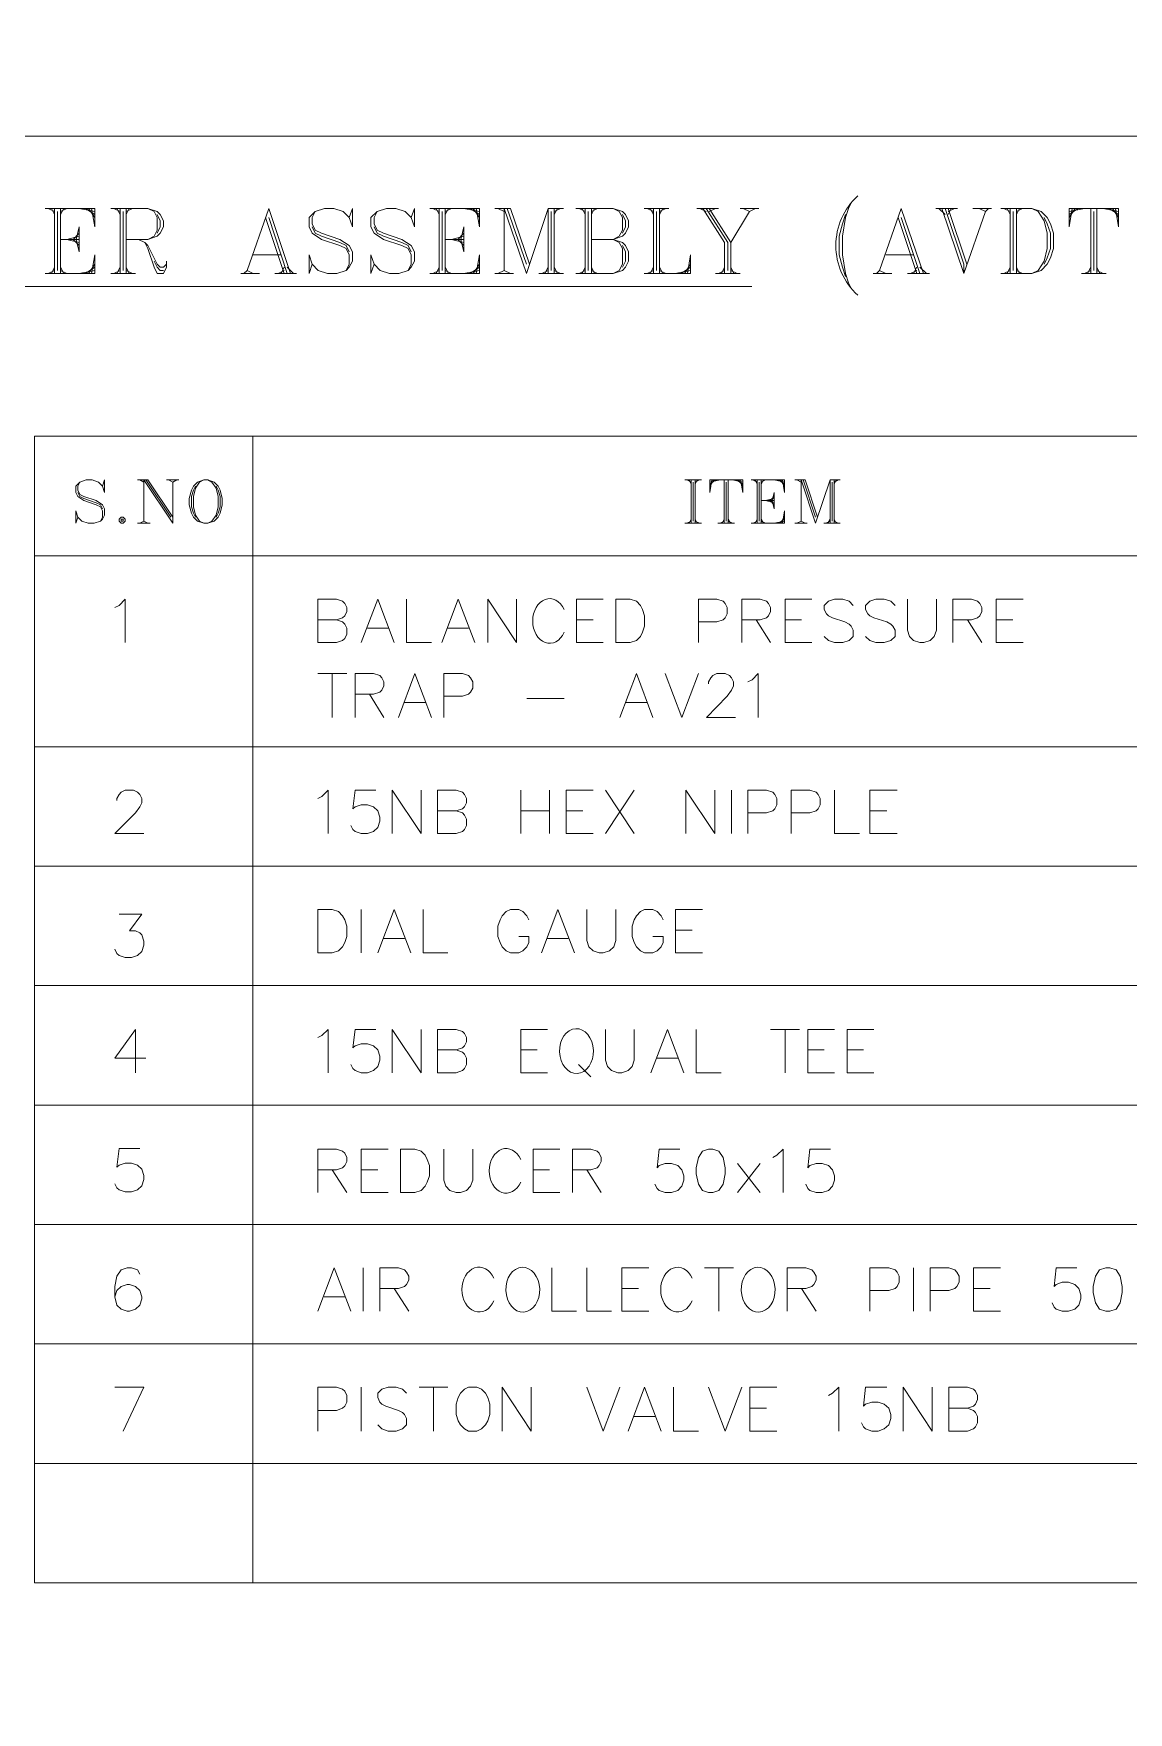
# Model space of a CAD drawing. Header units: inches. Extents: x -25.8 to 20.6, y -10.8 to 19.8.
# Drawn here: x -20.687 to -18.097, y 2.621 to 6.593 of the extents above; entities that cross this region are included whole.
import ezdxf

# ---------------------------------------------------------------- set-up
doc = ezdxf.new("R2010")
doc.units = ezdxf.units.IN
doc.header["$MEASUREMENT"] = 0
doc.layers.add('PDF_0', color=7, linetype='Continuous')

msp = doc.modelspace()

# ---------------------------------------------------------------- linework, layer by layer
at = {"layer": 'PDF_0', "lineweight": 0}
for points in [[(-25.77, 10.1323), (-15.7099, 10.1323), (-15.7099, 6.3506), (-25.77, 6.3506)], [(-25.77, 6.3506), (-15.7144, 6.3506), (-15.7144, 2.5677), (-25.77, 2.5677)], [(-20.5787, 6.077), (-20.586, 6.1063), (-20.5787, 6.1356)], [(-19.6687, 6.077), (-19.676, 6.1063), (-19.6687, 6.1356)], [(-20.6848, 5.6409), (-20.6848, 2.928), (-16.3828, 2.928), (-16.3828, 5.6409)], [(-20.2842, 5.5371), (-20.2989, 5.5322), (-20.3086, 5.5224), (-20.3135, 5.5126), (-20.3184, 5.4931), (-20.3184, 5.4784), (-20.3135, 5.4589), (-20.3086, 5.4491), (-20.2989, 5.4394), (-20.2842, 5.4345), (-20.2744, 5.4345), (-20.2598, 5.4394), (-20.25, 5.4491), (-20.2451, 5.4589), (-20.2402, 5.4784), (-20.2402, 5.4931), (-20.2451, 5.5126), (-20.25, 5.5224), (-20.2598, 5.5322), (-20.2744, 5.5371)], [(-18.9345, 5.4687), (-18.9394, 5.4882), (-18.9345, 5.5078)], [(-20.4796, 5.4491), (-20.4845, 5.4442), (-20.4845, 5.4394), (-20.4796, 5.4345), (-20.4748, 5.4345), (-20.4699, 5.4394), (-20.4699, 5.4442), (-20.4748, 5.4491)], [(-20.4796, 5.4442), (-20.4796, 5.4394), (-20.4748, 5.4394), (-20.4748, 5.4442)], [(-19.3095, 5.1523), (-19.3095, 5.2549), (-19.2753, 5.2549), (-19.2606, 5.25), (-19.2508, 5.2403), (-19.2459, 5.2305), (-19.2411, 5.2158), (-19.2411, 5.1914), (-19.2459, 5.1767), (-19.2508, 5.167), (-19.2606, 5.1572), (-19.2753, 5.1523)], [(-20.0143, 4.4182), (-20.0143, 4.5208), (-19.9801, 4.5208), (-19.9654, 4.5159), (-19.9556, 4.5061), (-19.9507, 4.4964), (-19.9459, 4.4817), (-19.9459, 4.4573), (-19.9507, 4.4426), (-19.9556, 4.4329), (-19.9654, 4.4231), (-19.9801, 4.4182)], [(-19.8188, 3.8514), (-19.8188, 3.954), (-19.7846, 3.954), (-19.77, 3.9492), (-19.7602, 3.9394), (-19.7553, 3.9296), (-19.7504, 3.9149), (-19.7504, 3.8905), (-19.7553, 3.8759), (-19.7602, 3.8661), (-19.77, 3.8563), (-19.7846, 3.8514)], [(-19.0896, 3.954), (-19.1043, 3.9492), (-19.114, 3.9345), (-19.1189, 3.9101), (-19.1189, 3.8954), (-19.114, 3.871), (-19.1043, 3.8563), (-19.0896, 3.8514), (-19.0798, 3.8514), (-19.0652, 3.8563), (-19.0554, 3.871), (-19.0505, 3.8954), (-19.0505, 3.9101), (-19.0554, 3.9345), (-19.0652, 3.9492), (-19.0798, 3.954)], [(-18.1503, 3.6731), (-18.1649, 3.6682), (-18.1747, 3.6536), (-18.1796, 3.6291), (-18.1796, 3.6145), (-18.1747, 3.59), (-18.1649, 3.5754), (-18.1503, 3.5705), (-18.1405, 3.5705), (-18.1258, 3.5754), (-18.1161, 3.59), (-18.1112, 3.6145), (-18.1112, 3.6291), (-18.1161, 3.6536), (-18.1258, 3.6682), (-18.1405, 3.6731)], [(-19.6576, 3.3909), (-19.6674, 3.386), (-19.6771, 3.3763), (-19.682, 3.3665), (-19.6869, 3.3506), (-19.6869, 3.3262), (-19.682, 3.3115), (-19.6771, 3.3018), (-19.6674, 3.292), (-19.6576, 3.2871), (-19.638, 3.2871), (-19.627, 3.292), (-19.6173, 3.3018), (-19.6124, 3.3115), (-19.6075, 3.3262), (-19.6075, 3.3506), (-19.6124, 3.3665), (-19.6173, 3.3763), (-19.627, 3.386), (-19.638, 3.3909)]]:
    msp.add_lwpolyline(points, close=True, dxfattribs=at)
for points in [[(-20.6593, 6.1796), (-20.542, 6.1796), (-20.542, 6.1356), (-20.5494, 6.1796)], [(-20.652, 6.1796), (-20.6373, 6.1722)], [(-20.6446, 6.1796), (-20.6373, 6.1649)], [(-20.6373, 6.1796), (-20.6373, 6.0257)], [(-20.63, 6.1722), (-20.63, 6.033)], [(-20.6227, 6.1796), (-20.6227, 6.0257)], [(-20.6153, 6.1796), (-20.6227, 6.1649)], [(-20.608, 6.1796), (-20.6227, 6.1722)], [(-20.5787, 6.1796), (-20.542, 6.1722)], [(-20.564, 6.1796), (-20.542, 6.1649)], [(-20.5567, 6.1796), (-20.542, 6.1576)], [(-20.5042, 6.1796), (-20.4162, 6.1796), (-20.3942, 6.1722), (-20.3869, 6.1649), (-20.3796, 6.1503), (-20.3796, 6.1356), (-20.3869, 6.1209), (-20.3942, 6.1136), (-20.4162, 6.1063), (-20.4675, 6.1063)], [(-20.4968, 6.1796), (-20.4822, 6.1722)], [(-20.4895, 6.1796), (-20.4822, 6.1649)], [(-20.4822, 6.1796), (-20.4822, 6.0257)], [(-20.4749, 6.1722), (-20.4749, 6.033)], [(-20.4675, 6.1796), (-20.4675, 6.0257)], [(-20.4602, 6.1796), (-20.4675, 6.1649)], [(-20.4529, 6.1796), (-20.4675, 6.1722)], [(-20.4162, 6.1796), (-20.4016, 6.1722), (-20.3942, 6.1576), (-20.3942, 6.1283), (-20.4016, 6.1136), (-20.4162, 6.1063)], [(-20.3942, 6.1649), (-20.3869, 6.1503), (-20.3869, 6.1356), (-20.3942, 6.1209)], [(-20.0791, 6.0257), (-20.1304, 6.1796), (-20.1817, 6.033)], [(-20.1377, 6.1576), (-20.0938, 6.0257)], [(-20.1304, 6.1576), (-20.0864, 6.0257)], [(-19.9399, 6.1576), (-19.9325, 6.1796), (-19.9325, 6.1356), (-19.9399, 6.1576), (-19.9545, 6.1722), (-19.9765, 6.1796), (-19.9985, 6.1796), (-20.0205, 6.1722), (-20.0351, 6.1576), (-20.0351, 6.1356), (-20.0278, 6.1209), (-20.0058, 6.1063), (-19.9618, 6.0916), (-19.9472, 6.0843), (-19.9399, 6.0696), (-19.9399, 6.0477), (-19.9472, 6.033)], [(-20.0205, 6.1722), (-20.0278, 6.1576), (-20.0278, 6.1429), (-20.0205, 6.1283), (-20.0058, 6.1209), (-19.9618, 6.1063), (-19.9399, 6.0916), (-19.9325, 6.077), (-19.9325, 6.055), (-19.9399, 6.0403), (-19.9472, 6.033), (-19.9692, 6.0257), (-19.9912, 6.0257), (-20.0131, 6.033), (-20.0278, 6.0477), (-20.0351, 6.0696), (-20.0351, 6.0257), (-20.0278, 6.0477)], [(-19.7933, 6.1576), (-19.7859, 6.1796), (-19.7859, 6.1356), (-19.7933, 6.1576), (-19.8079, 6.1722), (-19.8299, 6.1796), (-19.8519, 6.1796), (-19.8739, 6.1722), (-19.8886, 6.1576), (-19.8886, 6.1356), (-19.8812, 6.1209), (-19.8592, 6.1063), (-19.8153, 6.0916), (-19.8006, 6.0843), (-19.7933, 6.0696), (-19.7933, 6.0477), (-19.8006, 6.033)], [(-19.8739, 6.1722), (-19.8812, 6.1576), (-19.8812, 6.1429), (-19.8739, 6.1283), (-19.8592, 6.1209), (-19.8153, 6.1063), (-19.7933, 6.0916), (-19.7859, 6.077), (-19.7859, 6.055), (-19.7933, 6.0403), (-19.8006, 6.033), (-19.8226, 6.0257), (-19.8446, 6.0257), (-19.8666, 6.033), (-19.8812, 6.0477), (-19.8886, 6.0696), (-19.8886, 6.0257), (-19.8812, 6.0477)], [(-19.7493, 6.1796), (-19.632, 6.1796), (-19.632, 6.1356), (-19.6394, 6.1796)], [(-19.742, 6.1796), (-19.7273, 6.1722)], [(-19.7346, 6.1796), (-19.7273, 6.1649)], [(-19.7273, 6.1796), (-19.7273, 6.0257)], [(-19.72, 6.1722), (-19.72, 6.033)], [(-19.7127, 6.1796), (-19.7127, 6.0257)], [(-19.7053, 6.1796), (-19.7127, 6.1649)], [(-19.698, 6.1796), (-19.7127, 6.1722)], [(-19.6687, 6.1796), (-19.632, 6.1722)], [(-19.654, 6.1796), (-19.632, 6.1649)], [(-19.6467, 6.1796), (-19.632, 6.1576)], [(-19.5954, 6.1796), (-19.5588, 6.1796), (-19.5136, 6.0477)], [(-19.5881, 6.1796), (-19.5734, 6.1722)], [(-19.5734, 6.033), (-19.5734, 6.1796), (-19.5209, 6.0257), (-19.4696, 6.1796), (-19.4696, 6.0257)], [(-19.5661, 6.1796), (-19.5209, 6.0477)], [(-19.4696, 6.1796), (-19.4329, 6.1796)], [(-19.4623, 6.1722), (-19.4623, 6.033)], [(-19.4549, 6.1796), (-19.4549, 6.0257)], [(-19.4476, 6.1796), (-19.4549, 6.1649)], [(-19.4403, 6.1796), (-19.4549, 6.1722)], [(-19.4036, 6.1796), (-19.3157, 6.1796), (-19.2937, 6.1722), (-19.2864, 6.1649), (-19.279, 6.1503), (-19.279, 6.1356), (-19.2864, 6.1209), (-19.2937, 6.1136), (-19.3157, 6.1063), (-19.2937, 6.099), (-19.2864, 6.0916), (-19.279, 6.077), (-19.279, 6.055), (-19.2864, 6.0403), (-19.2937, 6.033), (-19.3157, 6.0257), (-19.4036, 6.0257)], [(-19.3963, 6.1796), (-19.3816, 6.1722)], [(-19.389, 6.1796), (-19.3816, 6.1649)], [(-19.3816, 6.1796), (-19.3816, 6.0257)], [(-19.3743, 6.1722), (-19.3743, 6.033)], [(-19.367, 6.1796), (-19.367, 6.0257)], [(-19.3157, 6.1796), (-19.301, 6.1722), (-19.2937, 6.1576), (-19.2937, 6.1283), (-19.301, 6.1136), (-19.3157, 6.1063), (-19.367, 6.1063)], [(-19.3597, 6.1796), (-19.367, 6.1649)], [(-19.3523, 6.1796), (-19.367, 6.1722)], [(-19.2937, 6.1649), (-19.2864, 6.1503), (-19.2864, 6.1356), (-19.2937, 6.1209)], [(-19.2424, 6.1796), (-19.1838, 6.1796)], [(-19.2351, 6.1796), (-19.2204, 6.1722)], [(-19.2277, 6.1796), (-19.2204, 6.1649)], [(-19.2204, 6.1796), (-19.2204, 6.0257)], [(-19.2131, 6.1722), (-19.2131, 6.033)], [(-19.2057, 6.1796), (-19.2057, 6.0257)], [(-19.1984, 6.1796), (-19.2057, 6.1649)], [(-19.1911, 6.1796), (-19.2057, 6.1722)], [(-19.1178, 6.1796), (-19.0665, 6.1796)], [(-19.1105, 6.1796), (-19.0958, 6.1722)], [(-19.1031, 6.1796), (-19.0518, 6.099), (-19.0518, 6.0257)], [(-19.0958, 6.1796), (-19.0445, 6.099), (-19.0445, 6.033)], [(-19.0885, 6.1796), (-19.0372, 6.099), (-19.0372, 6.0257)], [(-19.0738, 6.1796), (-19.0885, 6.1722)], [(-18.9932, 6.1722), (-19.0372, 6.099)], [(-19.0152, 6.1796), (-18.9712, 6.1796)], [(-19.0079, 6.1796), (-18.9932, 6.1722), (-18.9785, 6.1796)], [(-18.766, 6.1649), (-18.7733, 6.1429), (-18.7807, 6.1136), (-18.7807, 6.0696), (-18.7733, 6.0403), (-18.766, 6.0183)], [(-18.7514, 6.1942), (-18.7587, 6.1796), (-18.766, 6.1576), (-18.7733, 6.1136), (-18.7733, 6.0696), (-18.766, 6.0257), (-18.7587, 6.0037), (-18.7514, 5.989)], [(-18.5816, 6.0257), (-18.6341, 6.1796), (-18.6854, 6.033)], [(-18.6414, 6.1576), (-18.5974, 6.0257)], [(-18.6341, 6.1576), (-18.5901, 6.0257)], [(-18.5523, 6.1796), (-18.501, 6.1796)], [(-18.5449, 6.1796), (-18.5303, 6.1649)], [(-18.5376, 6.1796), (-18.4863, 6.0257), (-18.4863, 6.0477), (-18.5303, 6.1796)], [(-18.5229, 6.1796), (-18.479, 6.0477)], [(-18.5156, 6.1796), (-18.5229, 6.1649)], [(-18.5083, 6.1796), (-18.5229, 6.1722)], [(-18.435, 6.1722), (-18.4863, 6.0257)], [(-18.4643, 6.1796), (-18.4203, 6.1796)], [(-18.4496, 6.1796), (-18.435, 6.1722), (-18.4277, 6.1796)], [(-18.3983, 6.1796), (-18.3251, 6.1796), (-18.3031, 6.1722), (-18.2884, 6.1576), (-18.2811, 6.1429), (-18.2738, 6.1209), (-18.2738, 6.0843), (-18.2811, 6.0623), (-18.2884, 6.0477), (-18.3031, 6.033), (-18.3251, 6.0257), (-18.3983, 6.0257)], [(-18.391, 6.1796), (-18.3764, 6.1722)], [(-18.3837, 6.1796), (-18.3764, 6.1649)], [(-18.3764, 6.1796), (-18.3764, 6.0257)], [(-18.369, 6.1722), (-18.369, 6.033)], [(-18.3617, 6.1796), (-18.3617, 6.0257)], [(-18.3544, 6.1796), (-18.3617, 6.1649)], [(-18.347, 6.1796), (-18.3617, 6.1722)], [(-18.3251, 6.1796), (-18.3104, 6.1722), (-18.2957, 6.1503), (-18.2884, 6.1209), (-18.2884, 6.0843), (-18.2957, 6.055), (-18.3104, 6.033), (-18.3251, 6.0257)], [(-18.2957, 6.1576), (-18.2884, 6.1429), (-18.2811, 6.1209), (-18.2811, 6.0843), (-18.2884, 6.0623), (-18.2957, 6.0477)], [(-18.1272, 6.1796), (-18.1198, 6.1356), (-18.1198, 6.1796), (-18.2371, 6.1796), (-18.2371, 6.1356), (-18.2298, 6.1796)], [(-18.2225, 6.1796), (-18.2371, 6.1576)], [(-18.2151, 6.1796), (-18.2371, 6.1649)], [(-18.2005, 6.1796), (-18.2371, 6.1722)], [(-18.1858, 6.1796), (-18.1858, 6.0257)], [(-18.1785, 6.1722), (-18.1785, 6.033)], [(-18.1712, 6.1796), (-18.1712, 6.0257)], [(-18.1565, 6.1796), (-18.1198, 6.1722)], [(-18.1418, 6.1796), (-18.1198, 6.1649)], [(-18.1345, 6.1796), (-18.1198, 6.1576)], [(-20.5787, 6.1209), (-20.5933, 6.1063), (-20.5787, 6.0916)], [(-20.0278, 6.1356), (-20.0205, 6.1209), (-20.0058, 6.1136), (-19.9618, 6.099), (-19.9472, 6.0916), (-19.9399, 6.077)], [(-19.8812, 6.1356), (-19.8739, 6.1209), (-19.8592, 6.1136), (-19.8153, 6.099), (-19.8006, 6.0916), (-19.7933, 6.077)], [(-19.6687, 6.1209), (-19.6833, 6.1063), (-19.6687, 6.0916)], [(-20.6227, 6.1063), (-20.5787, 6.1063)], [(-20.5787, 6.1136), (-20.608, 6.1063), (-20.5787, 6.099)], [(-20.4382, 6.1063), (-20.4236, 6.099), (-20.4162, 6.0843), (-20.4016, 6.0403), (-20.3942, 6.0257), (-20.3796, 6.0257), (-20.3723, 6.0403), (-20.3723, 6.055)], [(-20.4236, 6.099), (-20.4162, 6.0916), (-20.3942, 6.0477), (-20.3869, 6.0403), (-20.3796, 6.0403), (-20.3723, 6.0477)], [(-19.7127, 6.1063), (-19.6687, 6.1063)], [(-19.6687, 6.1136), (-19.698, 6.1063), (-19.6687, 6.099)], [(-19.3157, 6.1063), (-19.301, 6.099), (-19.2937, 6.0843), (-19.2937, 6.0477), (-19.301, 6.033), (-19.3157, 6.0257)], [(-19.2937, 6.0916), (-19.2864, 6.077), (-19.2864, 6.055), (-19.2937, 6.0403)], [(-20.6593, 6.0257), (-20.542, 6.0257), (-20.542, 6.0696), (-20.5494, 6.0257)], [(-20.6373, 6.0403), (-20.6446, 6.0257)], [(-20.6227, 6.0403), (-20.6153, 6.0257)], [(-20.564, 6.0257), (-20.542, 6.0403)], [(-20.5567, 6.0257), (-20.542, 6.0477)], [(-20.4822, 6.0403), (-20.4895, 6.0257)], [(-20.4675, 6.0403), (-20.4602, 6.0257)], [(-20.4016, 6.055), (-20.3942, 6.0403), (-20.3869, 6.033), (-20.3796, 6.033)], [(-20.167, 6.0696), (-20.1011, 6.0696)], [(-20.0938, 6.0403), (-20.1011, 6.0257)], [(-20.0864, 6.0403), (-20.0718, 6.0257)], [(-19.7493, 6.0257), (-19.632, 6.0257), (-19.632, 6.0696), (-19.6394, 6.0257)], [(-19.7273, 6.0403), (-19.7346, 6.0257)], [(-19.7127, 6.0403), (-19.7053, 6.0257)], [(-19.654, 6.0257), (-19.632, 6.0403)], [(-19.6467, 6.0257), (-19.632, 6.0477)], [(-19.4696, 6.0403), (-19.4769, 6.0257)], [(-19.4549, 6.0403), (-19.4476, 6.0257)], [(-19.3816, 6.0403), (-19.389, 6.0257)], [(-19.367, 6.0403), (-19.3597, 6.0257)], [(-19.2424, 6.0257), (-19.1325, 6.0257), (-19.1325, 6.0696), (-19.1398, 6.0257)], [(-19.2204, 6.0403), (-19.2277, 6.0257)], [(-19.2057, 6.0403), (-19.1984, 6.0257)], [(-19.1544, 6.0257), (-19.1325, 6.0403)], [(-19.1471, 6.0257), (-19.1325, 6.0477)], [(-19.0518, 6.0403), (-19.0592, 6.0257)], [(-19.0372, 6.0403), (-19.0299, 6.0257)], [(-18.6707, 6.0696), (-18.6048, 6.0696)], [(-18.5974, 6.0403), (-18.6048, 6.0257)], [(-18.5901, 6.0403), (-18.5742, 6.0257)], [(-18.3764, 6.0403), (-18.3837, 6.0257)], [(-18.3617, 6.0403), (-18.3544, 6.0257)], [(-18.1858, 6.0403), (-18.1931, 6.0257)], [(-18.1712, 6.0403), (-18.1638, 6.0257)], [(-20.6373, 6.033), (-20.652, 6.0257)], [(-20.6227, 6.033), (-20.608, 6.0257)], [(-20.5787, 6.0257), (-20.542, 6.033)], [(-20.5042, 6.0257), (-20.4455, 6.0257)], [(-20.4822, 6.033), (-20.4968, 6.0257)], [(-20.4675, 6.033), (-20.4529, 6.0257)], [(-20.1964, 6.0257), (-20.1524, 6.0257)], [(-20.189, 6.0257), (-20.1817, 6.033), (-20.167, 6.0257)], [(-20.1157, 6.0257), (-20.0644, 6.0257)], [(-20.0938, 6.033), (-20.1084, 6.0257)], [(-19.7273, 6.033), (-19.742, 6.0257)], [(-19.7127, 6.033), (-19.698, 6.0257)], [(-19.6687, 6.0257), (-19.632, 6.033)], [(-19.5954, 6.0257), (-19.5514, 6.0257)], [(-19.5881, 6.0257), (-19.5734, 6.033), (-19.5588, 6.0257)], [(-19.4916, 6.0257), (-19.4329, 6.0257)], [(-19.4696, 6.033), (-19.4842, 6.0257)], [(-19.4549, 6.033), (-19.4403, 6.0257)], [(-19.3816, 6.033), (-19.3963, 6.0257)], [(-19.367, 6.033), (-19.3523, 6.0257)], [(-19.2204, 6.033), (-19.2351, 6.0257)], [(-19.2057, 6.033), (-19.1911, 6.0257)], [(-19.1691, 6.0257), (-19.1325, 6.033)], [(-19.0738, 6.0257), (-19.0152, 6.0257)], [(-19.0518, 6.033), (-19.0665, 6.0257)], [(-19.0372, 6.033), (-19.0225, 6.0257)], [(-18.7001, 6.0257), (-18.6561, 6.0257)], [(-18.6927, 6.0257), (-18.6854, 6.033), (-18.6707, 6.0257)], [(-18.6194, 6.0257), (-18.5669, 6.0257)], [(-18.5974, 6.033), (-18.6121, 6.0257)], [(-18.3764, 6.033), (-18.391, 6.0257)], [(-18.3617, 6.033), (-18.347, 6.0257)], [(-18.2078, 6.0257), (-18.1492, 6.0257)], [(-18.1858, 6.033), (-18.2005, 6.0257)], [(-18.1712, 6.033), (-18.1565, 6.0257)], [(-24.1894, 5.9951), (-18.9871, 5.9951)], [(-20.1682, 5.6409), (-20.1682, 2.928)], [(-20.5236, 5.5224), (-20.5187, 5.5371), (-20.5187, 5.5078), (-20.5236, 5.5224), (-20.5334, 5.5322), (-20.548, 5.5371), (-20.5627, 5.5371), (-20.5774, 5.5322), (-20.5871, 5.5224), (-20.5871, 5.5078), (-20.5822, 5.498), (-20.5676, 5.4882), (-20.5383, 5.4784), (-20.5285, 5.4736), (-20.5236, 5.4638), (-20.5236, 5.4491), (-20.5285, 5.4394)], [(-20.5774, 5.5322), (-20.5822, 5.5224), (-20.5822, 5.5126), (-20.5774, 5.5029), (-20.5676, 5.498), (-20.5383, 5.4882), (-20.5236, 5.4784), (-20.5187, 5.4687), (-20.5187, 5.454), (-20.5236, 5.4442), (-20.5285, 5.4394), (-20.5432, 5.4345), (-20.5578, 5.4345), (-20.5725, 5.4394), (-20.5822, 5.4491), (-20.5871, 5.4638), (-20.5871, 5.4345), (-20.5822, 5.4491)], [(-20.4406, 5.5371), (-20.4161, 5.5371), (-20.3575, 5.4491)], [(-20.4357, 5.5371), (-20.4259, 5.5322)], [(-20.4259, 5.4394), (-20.4259, 5.5371), (-20.3575, 5.4345), (-20.3575, 5.5322)], [(-20.421, 5.5371), (-20.3624, 5.4491)], [(-20.3721, 5.5371), (-20.3428, 5.5371)], [(-20.3673, 5.5371), (-20.3575, 5.5322), (-20.3477, 5.5371)], [(-20.3037, 5.5224), (-20.3086, 5.5126), (-20.3135, 5.498), (-20.3135, 5.4736), (-20.3086, 5.4589), (-20.3037, 5.4491)], [(-20.2842, 5.5371), (-20.294, 5.5322), (-20.3037, 5.5175), (-20.3086, 5.498), (-20.3086, 5.4736), (-20.3037, 5.454), (-20.294, 5.4394), (-20.2842, 5.4345)], [(-20.2744, 5.4345), (-20.2647, 5.4394), (-20.2549, 5.454), (-20.25, 5.4736), (-20.25, 5.498), (-20.2549, 5.5175), (-20.2647, 5.5322), (-20.2744, 5.5371)], [(-20.2549, 5.4491), (-20.25, 5.4589), (-20.2451, 5.4736), (-20.2451, 5.498), (-20.25, 5.5126), (-20.2549, 5.5224)], [(-19.1458, 5.5371), (-19.1067, 5.5371)], [(-19.1409, 5.5371), (-19.1311, 5.5322)], [(-19.136, 5.5371), (-19.1311, 5.5273)], [(-19.1311, 5.5371), (-19.1311, 5.4345)], [(-19.1262, 5.5322), (-19.1262, 5.4394)], [(-19.1214, 5.5371), (-19.1214, 5.4345)], [(-19.1165, 5.5371), (-19.1214, 5.5273)], [(-19.1116, 5.5371), (-19.1214, 5.5322)], [(-19.0139, 5.5371), (-19.009, 5.5078), (-19.009, 5.5371), (-19.0872, 5.5371), (-19.0872, 5.5078), (-19.0823, 5.5371)], [(-19.0774, 5.5371), (-19.0872, 5.5224)], [(-19.0725, 5.5371), (-19.0872, 5.5273)], [(-19.0627, 5.5371), (-19.0872, 5.5322)], [(-19.0529, 5.5371), (-19.0529, 5.4345)], [(-19.0481, 5.5322), (-19.0481, 5.4394)], [(-19.0432, 5.5371), (-19.0432, 5.4345)], [(-19.0334, 5.5371), (-19.009, 5.5322)], [(-19.0236, 5.5371), (-19.009, 5.5273)], [(-19.0187, 5.5371), (-19.009, 5.5224)], [(-18.9894, 5.5371), (-18.91, 5.5371), (-18.91, 5.5078), (-18.9149, 5.5371)], [(-18.9845, 5.5371), (-18.9748, 5.5322)], [(-18.9797, 5.5371), (-18.9748, 5.5273)], [(-18.9748, 5.5371), (-18.9748, 5.4345)], [(-18.9699, 5.5322), (-18.9699, 5.4394)], [(-18.965, 5.5371), (-18.965, 5.4345)], [(-18.9601, 5.5371), (-18.965, 5.5273)], [(-18.9552, 5.5371), (-18.965, 5.5322)], [(-18.9345, 5.5371), (-18.91, 5.5322)], [(-18.9247, 5.5371), (-18.91, 5.5273)], [(-18.9198, 5.5371), (-18.91, 5.5224)], [(-18.8856, 5.5371), (-18.8612, 5.5371), (-18.8319, 5.4491)], [(-18.8807, 5.5371), (-18.8709, 5.5322)], [(-18.8709, 5.4394), (-18.8709, 5.5371), (-18.8367, 5.4345), (-18.8025, 5.5371), (-18.8025, 5.4345)], [(-18.8661, 5.5371), (-18.8367, 5.4491)], [(-18.8025, 5.5371), (-18.7781, 5.5371)], [(-18.7977, 5.5322), (-18.7977, 5.4394)], [(-18.7928, 5.5371), (-18.7928, 5.4345)], [(-18.7879, 5.5371), (-18.7928, 5.5273)], [(-18.783, 5.5371), (-18.7928, 5.5322)], [(-20.5822, 5.5078), (-20.5774, 5.498), (-20.5676, 5.4931), (-20.5383, 5.4833), (-20.5285, 5.4784), (-20.5236, 5.4687)], [(-18.965, 5.4882), (-18.9345, 5.4882)], [(-18.9345, 5.4931), (-18.9552, 5.4882), (-18.9345, 5.4833)], [(-18.9345, 5.498), (-18.9442, 5.4882), (-18.9345, 5.4784)], [(-19.1311, 5.4442), (-19.136, 5.4345)], [(-19.1214, 5.4442), (-19.1165, 5.4345)], [(-19.0529, 5.4442), (-19.0578, 5.4345)], [(-19.0432, 5.4442), (-19.0383, 5.4345)], [(-18.9894, 5.4345), (-18.91, 5.4345), (-18.91, 5.4638), (-18.9149, 5.4345)], [(-18.9748, 5.4442), (-18.9797, 5.4345)], [(-18.965, 5.4442), (-18.9601, 5.4345)], [(-18.9247, 5.4345), (-18.91, 5.4442)], [(-18.9198, 5.4345), (-18.91, 5.4491)], [(-18.8025, 5.4442), (-18.8074, 5.4345)], [(-18.7928, 5.4442), (-18.7879, 5.4345)], [(-20.4406, 5.4345), (-20.4112, 5.4345)], [(-20.4357, 5.4345), (-20.4259, 5.4394), (-20.4161, 5.4345)], [(-19.1458, 5.4345), (-19.1067, 5.4345)], [(-19.1311, 5.4394), (-19.1409, 5.4345)], [(-19.1214, 5.4394), (-19.1116, 5.4345)], [(-19.0676, 5.4345), (-19.0285, 5.4345)], [(-19.0529, 5.4394), (-19.0627, 5.4345)], [(-19.0432, 5.4394), (-19.0334, 5.4345)], [(-18.9748, 5.4394), (-18.9845, 5.4345)], [(-18.965, 5.4394), (-18.9552, 5.4345)], [(-18.9345, 5.4345), (-18.91, 5.4394)], [(-18.8856, 5.4345), (-18.8563, 5.4345)], [(-18.8807, 5.4345), (-18.8709, 5.4394), (-18.8612, 5.4345)], [(-18.8172, 5.4345), (-18.7781, 5.4345)], [(-18.8025, 5.4394), (-18.8123, 5.4345)], [(-18.7928, 5.4394), (-18.783, 5.4345)], [(-20.6848, 5.3575), (-16.3828, 5.3575)], [(-20.4943, 5.2354), (-20.4845, 5.2403), (-20.4699, 5.2549), (-20.4699, 5.1523)], [(-19.9703, 5.2061), (-19.9556, 5.2012), (-19.9507, 5.1963), (-19.9459, 5.1865), (-19.9459, 5.1719), (-19.9507, 5.1621), (-19.9556, 5.1572), (-19.9703, 5.1523), (-20.0143, 5.1523), (-20.0143, 5.2549), (-19.9703, 5.2549), (-19.9556, 5.25), (-19.9507, 5.2451), (-19.9459, 5.2354), (-19.9459, 5.2256), (-19.9507, 5.2158), (-19.9556, 5.2109), (-19.9703, 5.2061), (-20.0143, 5.2061)], [(-19.9116, 5.1523), (-19.8726, 5.2549), (-19.8335, 5.1523)], [(-19.8042, 5.2549), (-19.8042, 5.1523), (-19.7455, 5.1523)], [(-19.7211, 5.1523), (-19.682, 5.2549), (-19.6429, 5.1523)], [(-19.6124, 5.1523), (-19.6124, 5.2549), (-19.544, 5.1523), (-19.544, 5.2549)], [(-19.3388, 5.1523), (-19.4023, 5.1523), (-19.4023, 5.2549), (-19.3388, 5.2549)], [(-19.114, 5.1523), (-19.114, 5.2549), (-19.07, 5.2549), (-19.0554, 5.25), (-19.0505, 5.2451), (-19.0456, 5.2354), (-19.0456, 5.2207), (-19.0505, 5.2109), (-19.0554, 5.2061), (-19.07, 5.2012), (-19.114, 5.2012)], [(-19.0114, 5.1523), (-19.0114, 5.2549), (-18.9674, 5.2549), (-18.9528, 5.25), (-18.9479, 5.2451), (-18.943, 5.2354), (-18.943, 5.2256), (-18.9479, 5.2158), (-18.9528, 5.2109), (-18.9674, 5.2061), (-19.0114, 5.2061)], [(-18.8453, 5.1523), (-18.9088, 5.1523), (-18.9088, 5.2549), (-18.8453, 5.2549)], [(-18.7476, 5.2403), (-18.7574, 5.25), (-18.772, 5.2549), (-18.7916, 5.2549), (-18.8062, 5.25), (-18.816, 5.2403), (-18.816, 5.2305), (-18.8111, 5.2207), (-18.8062, 5.2158), (-18.7964, 5.2109), (-18.7671, 5.2012), (-18.7574, 5.1963), (-18.7525, 5.1914), (-18.7476, 5.1816), (-18.7476, 5.167), (-18.7574, 5.1572), (-18.772, 5.1523), (-18.7916, 5.1523), (-18.8062, 5.1572), (-18.816, 5.167)], [(-18.6486, 5.2403), (-18.6584, 5.25), (-18.6743, 5.2549), (-18.6938, 5.2549), (-18.7085, 5.25), (-18.7183, 5.2403), (-18.7183, 5.2305), (-18.7134, 5.2207), (-18.7085, 5.2158), (-18.6987, 5.2109), (-18.6682, 5.2012), (-18.6584, 5.1963), (-18.6535, 5.1914), (-18.6486, 5.1816), (-18.6486, 5.167), (-18.6584, 5.1572), (-18.6743, 5.1523), (-18.6938, 5.1523), (-18.7085, 5.1572), (-18.7183, 5.167)], [(-18.6193, 5.2549), (-18.6193, 5.1816), (-18.6144, 5.167), (-18.6047, 5.1572), (-18.59, 5.1523), (-18.5802, 5.1523), (-18.5656, 5.1572), (-18.5558, 5.167), (-18.5509, 5.1816), (-18.5509, 5.2549)], [(-18.5118, 5.1523), (-18.5118, 5.2549), (-18.4679, 5.2549), (-18.4532, 5.25), (-18.4483, 5.2451), (-18.4434, 5.2354), (-18.4434, 5.2256), (-18.4483, 5.2158), (-18.4532, 5.2109), (-18.4679, 5.2061), (-18.5118, 5.2061)], [(-18.3457, 5.1523), (-18.4092, 5.1523), (-18.4092, 5.2549), (-18.3457, 5.2549)], [(-19.4023, 5.2061), (-19.3632, 5.2061)], [(-18.9772, 5.2061), (-18.943, 5.1523)], [(-18.9088, 5.2061), (-18.8697, 5.2061)], [(-18.4776, 5.2061), (-18.4434, 5.1523)], [(-18.4092, 5.2061), (-18.3701, 5.2061)], [(-19.897, 5.1865), (-19.8481, 5.1865)], [(-19.7064, 5.1865), (-19.6576, 5.1865)], [(-20.0143, 5.079), (-19.9459, 5.079)], [(-19.9801, 5.079), (-19.9801, 4.9752)], [(-19.9263, 4.9752), (-19.9263, 5.079), (-19.8823, 5.079), (-19.8677, 5.0741), (-19.8628, 5.0692), (-19.8579, 5.0595), (-19.8579, 5.0497), (-19.8628, 5.0399), (-19.8677, 5.035), (-19.8823, 5.0302), (-19.9263, 5.0302)], [(-19.8237, 4.9752), (-19.7846, 5.079), (-19.7455, 4.9752)], [(-19.7162, 4.9752), (-19.7162, 5.079), (-19.6722, 5.079), (-19.6576, 5.0741), (-19.6527, 5.0692), (-19.6478, 5.0595), (-19.6478, 5.0448), (-19.6527, 5.035), (-19.6576, 5.0302), (-19.6722, 5.0253), (-19.7162, 5.0253)], [(-19.2997, 4.9752), (-19.2606, 5.079), (-19.2215, 4.9752)], [(-19.1922, 5.079), (-19.1531, 4.9752), (-19.114, 5.079)], [(-19.0896, 5.0546), (-19.0896, 5.0595), (-19.0847, 5.0692), (-19.0798, 5.0741), (-19.07, 5.079), (-19.0505, 5.079), (-19.0407, 5.0741), (-19.0358, 5.0692), (-19.031, 5.0595), (-19.031, 5.0497), (-19.0358, 5.0399), (-19.0456, 5.0253), (-19.0945, 4.9752), (-19.0261, 4.9752)], [(-18.9968, 5.0595), (-18.987, 5.0644), (-18.9723, 5.079), (-18.9723, 4.9752)], [(-19.8921, 5.0302), (-19.8579, 4.9752)], [(-19.809, 5.0106), (-19.7602, 5.0106)], [(-19.5196, 5.0204), (-19.4316, 5.0204)], [(-19.285, 5.0106), (-19.2362, 5.0106)], [(-20.6848, 4.9056), (-16.3828, 4.9056)], [(-20.4894, 4.7785), (-20.4894, 4.7834), (-20.4845, 4.7932), (-20.4796, 4.7981), (-20.4699, 4.803), (-20.4503, 4.803), (-20.4406, 4.7981), (-20.4357, 4.7932), (-20.4308, 4.7834), (-20.4308, 4.7736), (-20.4357, 4.7639), (-20.4454, 4.7492), (-20.4943, 4.7004), (-20.4259, 4.7004)], [(-20.0143, 4.7834), (-20.0045, 4.7883), (-19.9898, 4.803), (-19.9898, 4.7004)], [(-19.8774, 4.803), (-19.9263, 4.803), (-19.9312, 4.759), (-19.9263, 4.7639), (-19.9116, 4.7688), (-19.897, 4.7688), (-19.8823, 4.7639), (-19.8726, 4.7541), (-19.8677, 4.7394), (-19.8677, 4.7297), (-19.8726, 4.715), (-19.8823, 4.7052), (-19.897, 4.7004), (-19.9116, 4.7004), (-19.9263, 4.7052), (-19.9312, 4.7101), (-19.9361, 4.7199)], [(-19.8384, 4.7004), (-19.8384, 4.803), (-19.77, 4.7004), (-19.77, 4.803)], [(-19.6869, 4.7541), (-19.6722, 4.7492), (-19.6674, 4.7443), (-19.6625, 4.7346), (-19.6625, 4.7199), (-19.6674, 4.7101), (-19.6722, 4.7052), (-19.6869, 4.7004), (-19.7309, 4.7004), (-19.7309, 4.803), (-19.6869, 4.803), (-19.6722, 4.7981), (-19.6674, 4.7932), (-19.6625, 4.7834), (-19.6625, 4.7736), (-19.6674, 4.7639), (-19.6722, 4.759), (-19.6869, 4.7541), (-19.7309, 4.7541)], [(-19.5342, 4.7004), (-19.5342, 4.803)], [(-19.4658, 4.803), (-19.4658, 4.7004)], [(-19.3632, 4.7004), (-19.4267, 4.7004), (-19.4267, 4.803), (-19.3632, 4.803)], [(-19.3339, 4.7004), (-19.2655, 4.803)], [(-19.3339, 4.803), (-19.2655, 4.7004)], [(-19.1433, 4.7004), (-19.1433, 4.803), (-19.0749, 4.7004), (-19.0749, 4.803)], [(-19.0358, 4.7004), (-19.0358, 4.803)], [(-18.9968, 4.7004), (-18.9968, 4.803), (-18.9528, 4.803), (-18.9381, 4.7981), (-18.9332, 4.7932), (-18.9284, 4.7834), (-18.9284, 4.7688), (-18.9332, 4.759), (-18.9381, 4.7541), (-18.9528, 4.7492), (-18.9968, 4.7492)], [(-18.8942, 4.7004), (-18.8942, 4.803), (-18.8502, 4.803), (-18.8355, 4.7981), (-18.8306, 4.7932), (-18.8258, 4.7834), (-18.8258, 4.7688), (-18.8306, 4.759), (-18.8355, 4.7541), (-18.8502, 4.7492), (-18.8942, 4.7492)], [(-18.7916, 4.803), (-18.7916, 4.7004), (-18.7329, 4.7004)], [(-18.6438, 4.7004), (-18.7085, 4.7004), (-18.7085, 4.803), (-18.6438, 4.803)], [(-19.5342, 4.7541), (-19.4658, 4.7541)], [(-19.4267, 4.7541), (-19.3876, 4.7541)], [(-18.7085, 4.7541), (-18.6682, 4.7541)], [(-20.6848, 4.6234), (-16.3828, 4.6234)], [(-20.4845, 4.5098), (-20.4308, 4.5098), (-20.4601, 4.4707), (-20.4454, 4.4707), (-20.4357, 4.4658), (-20.4308, 4.461), (-20.4259, 4.4463), (-20.4259, 4.4365), (-20.4308, 4.4219), (-20.4406, 4.4121), (-20.4552, 4.4072), (-20.4699, 4.4072), (-20.4845, 4.4121), (-20.4894, 4.417), (-20.4943, 4.4267)], [(-19.9116, 4.4182), (-19.9116, 4.5208)], [(-19.8726, 4.4182), (-19.8335, 4.5208), (-19.7944, 4.4182)], [(-19.7651, 4.5208), (-19.7651, 4.4182), (-19.7064, 4.4182)], [(-19.5147, 4.4964), (-19.5196, 4.5061), (-19.5293, 4.5159), (-19.5391, 4.5208), (-19.5586, 4.5208), (-19.5684, 4.5159), (-19.5782, 4.5061), (-19.5831, 4.4964), (-19.588, 4.4817), (-19.588, 4.4573), (-19.5831, 4.4426), (-19.5782, 4.4329), (-19.5684, 4.4231), (-19.5586, 4.4182), (-19.5391, 4.4182), (-19.5293, 4.4231), (-19.5196, 4.4329), (-19.5147, 4.4426), (-19.5147, 4.4573), (-19.5391, 4.4573)], [(-19.4854, 4.4182), (-19.4463, 4.5208), (-19.4072, 4.4182)], [(-19.3779, 4.5208), (-19.3779, 4.4475), (-19.373, 4.4329), (-19.3632, 4.4231), (-19.3485, 4.4182), (-19.3388, 4.4182), (-19.3241, 4.4231), (-19.3143, 4.4329), (-19.3095, 4.4475), (-19.3095, 4.5208)], [(-19.1971, 4.4964), (-19.202, 4.5061), (-19.2117, 4.5159), (-19.2215, 4.5208), (-19.2411, 4.5208), (-19.2508, 4.5159), (-19.2606, 4.5061), (-19.2655, 4.4964), (-19.2704, 4.4817), (-19.2704, 4.4573), (-19.2655, 4.4426), (-19.2606, 4.4329), (-19.2508, 4.4231), (-19.2411, 4.4182), (-19.2215, 4.4182), (-19.2117, 4.4231), (-19.202, 4.4329), (-19.1971, 4.4426), (-19.1971, 4.4573), (-19.2215, 4.4573)], [(-19.1043, 4.4182), (-19.1678, 4.4182), (-19.1678, 4.5208), (-19.1043, 4.5208)], [(-19.8579, 4.4524), (-19.809, 4.4524)], [(-19.4707, 4.4524), (-19.4218, 4.4524)], [(-19.1678, 4.4719), (-19.1287, 4.4719)], [(-20.6848, 4.3412), (-16.3828, 4.3412)], [(-20.4454, 4.1348), (-20.4454, 4.2374), (-20.4943, 4.169), (-20.421, 4.169)], [(-20.0143, 4.2179), (-20.0045, 4.2228), (-19.9898, 4.2374), (-19.9898, 4.1348)], [(-19.8774, 4.2374), (-19.9263, 4.2374), (-19.9312, 4.1934), (-19.9263, 4.1983), (-19.9116, 4.2032), (-19.897, 4.2032), (-19.8823, 4.1983), (-19.8726, 4.1886), (-19.8677, 4.1739), (-19.8677, 4.1641), (-19.8726, 4.1495), (-19.8823, 4.1397), (-19.897, 4.1348), (-19.9116, 4.1348), (-19.9263, 4.1397), (-19.9312, 4.1446), (-19.9361, 4.1544)], [(-19.8384, 4.1348), (-19.8384, 4.2374), (-19.77, 4.1348), (-19.77, 4.2374)], [(-19.6869, 4.1886), (-19.6722, 4.1837), (-19.6674, 4.1788), (-19.6625, 4.169), (-19.6625, 4.1544), (-19.6674, 4.1446), (-19.6722, 4.1397), (-19.6869, 4.1348), (-19.7309, 4.1348), (-19.7309, 4.2374), (-19.6869, 4.2374), (-19.6722, 4.2325), (-19.6674, 4.2276), (-19.6625, 4.2179), (-19.6625, 4.2081), (-19.6674, 4.1983), (-19.6722, 4.1934), (-19.6869, 4.1886), (-19.7309, 4.1886)], [(-19.4707, 4.1348), (-19.5342, 4.1348), (-19.5342, 4.2374), (-19.4707, 4.2374)], [(-19.3339, 4.2374), (-19.3339, 4.1641), (-19.329, 4.1495), (-19.3192, 4.1397), (-19.3046, 4.1348), (-19.2948, 4.1348), (-19.2801, 4.1397), (-19.2704, 4.1495), (-19.2655, 4.1641), (-19.2655, 4.2374)], [(-19.2264, 4.1348), (-19.1873, 4.2374), (-19.1482, 4.1348)], [(-19.1189, 4.2374), (-19.1189, 4.1348), (-19.0603, 4.1348)], [(-18.943, 4.2374), (-18.8746, 4.2374)], [(-18.9088, 4.2374), (-18.9088, 4.1348)], [(-18.7916, 4.1348), (-18.8551, 4.1348), (-18.8551, 4.2374), (-18.7916, 4.2374)], [(-18.6987, 4.1348), (-18.7622, 4.1348), (-18.7622, 4.2374), (-18.6987, 4.2374)], [(-19.5342, 4.1886), (-19.4951, 4.1886)], [(-18.8551, 4.1886), (-18.816, 4.1886)], [(-18.7622, 4.1886), (-18.7231, 4.1886)], [(-19.3974, 4.1544), (-19.3681, 4.125)], [(-19.2117, 4.169), (-19.1629, 4.169)], [(-20.6848, 4.0579), (-16.3828, 4.0579)], [(-20.4357, 3.9553), (-20.4845, 3.9553), (-20.4894, 3.9113), (-20.4845, 3.9162), (-20.4699, 3.9211), (-20.4552, 3.9211), (-20.4406, 3.9162), (-20.4308, 3.9064), (-20.4259, 3.8917), (-20.4259, 3.882), (-20.4308, 3.8673), (-20.4406, 3.8575), (-20.4552, 3.8527), (-20.4699, 3.8527), (-20.4845, 3.8575), (-20.4894, 3.8624), (-20.4943, 3.8722)], [(-20.0143, 3.8514), (-20.0143, 3.954), (-19.9703, 3.954), (-19.9556, 3.9492), (-19.9507, 3.9443), (-19.9459, 3.9345), (-19.9459, 3.9247), (-19.9507, 3.9149), (-19.9556, 3.9101), (-19.9703, 3.9052), (-20.0143, 3.9052)], [(-19.8481, 3.8514), (-19.9116, 3.8514), (-19.9116, 3.954), (-19.8481, 3.954)], [(-19.7162, 3.954), (-19.7162, 3.8807), (-19.7113, 3.8661), (-19.7016, 3.8563), (-19.6869, 3.8514), (-19.6771, 3.8514), (-19.6625, 3.8563), (-19.6527, 3.8661), (-19.6478, 3.8807), (-19.6478, 3.954)], [(-19.4414, 3.8514), (-19.5049, 3.8514), (-19.5049, 3.954), (-19.4414, 3.954)], [(-19.4121, 3.8514), (-19.4121, 3.954), (-19.3681, 3.954), (-19.3534, 3.9492), (-19.3485, 3.9443), (-19.3437, 3.9345), (-19.3437, 3.9247), (-19.3485, 3.9149), (-19.3534, 3.9101), (-19.3681, 3.9052), (-19.4121, 3.9052)], [(-19.158, 3.954), (-19.2069, 3.954), (-19.2117, 3.9101), (-19.2069, 3.9149), (-19.1922, 3.9198), (-19.1775, 3.9198), (-19.1629, 3.9149), (-19.1531, 3.9052), (-19.1482, 3.8905), (-19.1482, 3.8807), (-19.1531, 3.8661), (-19.1629, 3.8563), (-19.1775, 3.8514), (-19.1922, 3.8514), (-19.2069, 3.8563), (-19.2117, 3.8612), (-19.2166, 3.871)], [(-18.9381, 3.9345), (-18.9284, 3.9394), (-18.9137, 3.954), (-18.9137, 3.8514)], [(-18.8013, 3.954), (-18.8502, 3.954), (-18.8551, 3.9101), (-18.8502, 3.9149), (-18.8355, 3.9198), (-18.8209, 3.9198), (-18.8062, 3.9149), (-18.7964, 3.9052), (-18.7916, 3.8905), (-18.7916, 3.8807), (-18.7964, 3.8661), (-18.8062, 3.8563), (-18.8209, 3.8514), (-18.8355, 3.8514), (-18.8502, 3.8563), (-18.8551, 3.8612), (-18.86, 3.871)], [(-19.9801, 3.9052), (-19.9459, 3.8514)], [(-19.9116, 3.9052), (-19.8726, 3.9052)], [(-19.5049, 3.9052), (-19.4658, 3.9052)], [(-19.3779, 3.9052), (-19.3437, 3.8514)], [(-19.0212, 3.8514), (-18.9674, 3.9198)], [(-18.9674, 3.8514), (-19.0212, 3.9198)], [(-20.6848, 3.7757), (-16.3828, 3.7757)], [(-20.4357, 3.6584), (-20.4406, 3.6682), (-20.4552, 3.6731), (-20.465, 3.6731), (-20.4796, 3.6682), (-20.4894, 3.6536), (-20.4943, 3.6291), (-20.4943, 3.6047), (-20.4894, 3.5851), (-20.4796, 3.5754), (-20.465, 3.5705), (-20.4601, 3.5705), (-20.4454, 3.5754), (-20.4357, 3.5851), (-20.4308, 3.5998), (-20.4308, 3.6047), (-20.4357, 3.6194), (-20.4454, 3.6291), (-20.4601, 3.634), (-20.465, 3.634), (-20.4796, 3.6291), (-20.4894, 3.6194), (-20.4943, 3.6047)], [(-20.0143, 3.5705), (-19.9752, 3.6731), (-19.9361, 3.5705)], [(-19.9068, 3.5705), (-19.9068, 3.6731)], [(-19.8677, 3.5705), (-19.8677, 3.6731), (-19.8237, 3.6731), (-19.809, 3.6682), (-19.8042, 3.6633), (-19.7993, 3.6536), (-19.7993, 3.6438), (-19.8042, 3.634), (-19.809, 3.6291), (-19.8237, 3.6242), (-19.8677, 3.6242)], [(-19.4609, 3.6731), (-19.4609, 3.5705), (-19.4023, 3.5705)], [(-19.3779, 3.6731), (-19.3779, 3.5705), (-19.3192, 3.5705)], [(-19.2313, 3.5705), (-19.2948, 3.5705), (-19.2948, 3.6731), (-19.2313, 3.6731)], [(-19.0994, 3.6731), (-19.031, 3.6731)], [(-19.0652, 3.6731), (-19.0652, 3.5705)], [(-18.9039, 3.5705), (-18.9039, 3.6731), (-18.86, 3.6731), (-18.8453, 3.6682), (-18.8404, 3.6633), (-18.8355, 3.6536), (-18.8355, 3.6438), (-18.8404, 3.634), (-18.8453, 3.6291), (-18.86, 3.6242), (-18.9039, 3.6242)], [(-18.7085, 3.5705), (-18.7085, 3.6731), (-18.6633, 3.6731), (-18.6486, 3.6682), (-18.6438, 3.6633), (-18.6389, 3.6536), (-18.6389, 3.6389), (-18.6438, 3.6291), (-18.6486, 3.6242), (-18.6633, 3.6194), (-18.7085, 3.6194)], [(-18.6047, 3.5705), (-18.6047, 3.6731)], [(-18.5656, 3.5705), (-18.5656, 3.6731), (-18.5216, 3.6731), (-18.5069, 3.6682), (-18.5021, 3.6633), (-18.4972, 3.6536), (-18.4972, 3.6389), (-18.5021, 3.6291), (-18.5069, 3.6242), (-18.5216, 3.6194), (-18.5656, 3.6194)], [(-18.3995, 3.5705), (-18.463, 3.5705), (-18.463, 3.6731), (-18.3995, 3.6731)], [(-18.2187, 3.6731), (-18.2675, 3.6731), (-18.2724, 3.6291), (-18.2675, 3.634), (-18.2529, 3.6389), (-18.2382, 3.6389), (-18.2236, 3.634), (-18.2138, 3.6242), (-18.2089, 3.6096), (-18.2089, 3.5998), (-18.2138, 3.5851), (-18.2236, 3.5754), (-18.2382, 3.5705), (-18.2529, 3.5705), (-18.2675, 3.5754), (-18.2724, 3.5803), (-18.2773, 3.59)], [(-19.8335, 3.6242), (-19.7993, 3.5705)], [(-19.2948, 3.6242), (-19.2557, 3.6242)], [(-18.8697, 3.6242), (-18.8355, 3.5705)], [(-18.463, 3.6242), (-18.4239, 3.6242)], [(-19.9996, 3.6047), (-19.9507, 3.6047)], [(-20.6848, 3.4935), (-16.3828, 3.4935)], [(-20.4943, 3.3909), (-20.4259, 3.3909), (-20.4748, 3.2871)], [(-20.0143, 3.2871), (-20.0143, 3.3909), (-19.9703, 3.3909), (-19.9556, 3.386), (-19.9507, 3.3812), (-19.9459, 3.3714), (-19.9459, 3.3555), (-19.9507, 3.3457), (-19.9556, 3.3409), (-19.9703, 3.336), (-20.0143, 3.336)], [(-19.9116, 3.2871), (-19.9116, 3.3909)], [(-19.8042, 3.3763), (-19.8139, 3.386), (-19.8286, 3.3909), (-19.8481, 3.3909), (-19.8628, 3.386), (-19.8726, 3.3763), (-19.8726, 3.3665), (-19.8677, 3.3555), (-19.8628, 3.3506), (-19.853, 3.3457), (-19.8237, 3.336), (-19.8139, 3.3311), (-19.809, 3.3262), (-19.8042, 3.3164), (-19.8042, 3.3018), (-19.8139, 3.292), (-19.8286, 3.2871), (-19.8481, 3.2871), (-19.8628, 3.292), (-19.8726, 3.3018)], [(-19.7748, 3.3909), (-19.7064, 3.3909)], [(-19.7406, 3.3909), (-19.7406, 3.2871)], [(-19.5782, 3.2871), (-19.5782, 3.3909), (-19.5098, 3.2871), (-19.5098, 3.3909)], [(-19.3779, 3.3909), (-19.3388, 3.2871), (-19.2997, 3.3909)], [(-19.2801, 3.2871), (-19.2411, 3.3909), (-19.202, 3.2871)], [(-19.1727, 3.3909), (-19.1727, 3.2871), (-19.114, 3.2871)], [(-19.0896, 3.3909), (-19.0505, 3.2871), (-19.0114, 3.3909)], [(-18.9284, 3.2871), (-18.9919, 3.2871), (-18.9919, 3.3909), (-18.9284, 3.3909)], [(-18.8062, 3.3714), (-18.7964, 3.3763), (-18.7818, 3.3909), (-18.7818, 3.2871)], [(-18.6682, 3.3909), (-18.7183, 3.3909), (-18.7231, 3.3457), (-18.7183, 3.3506), (-18.7036, 3.3555), (-18.6889, 3.3555), (-18.6743, 3.3506), (-18.6633, 3.3409), (-18.6584, 3.3262), (-18.6584, 3.3164), (-18.6633, 3.3018), (-18.6743, 3.292), (-18.6889, 3.2871), (-18.7036, 3.2871), (-18.7183, 3.292), (-18.7231, 3.2969), (-18.728, 3.3067)], [(-18.6291, 3.2871), (-18.6291, 3.3909), (-18.5607, 3.2871), (-18.5607, 3.3909)], [(-18.4776, 3.3409), (-18.463, 3.336), (-18.4581, 3.3311), (-18.4532, 3.3213), (-18.4532, 3.3067), (-18.4581, 3.2969), (-18.463, 3.292), (-18.4776, 3.2871), (-18.5216, 3.2871), (-18.5216, 3.3909), (-18.4776, 3.3909), (-18.463, 3.386), (-18.4581, 3.3812), (-18.4532, 3.3714), (-18.4532, 3.3616), (-18.4581, 3.3506), (-18.463, 3.3457), (-18.4776, 3.3409), (-18.5216, 3.3409)], [(-18.9919, 3.3409), (-18.9528, 3.3409)], [(-19.2655, 3.3213), (-19.2166, 3.3213)], [(-20.6848, 3.2102), (-16.3828, 3.2102)]]:
    msp.add_lwpolyline(points, dxfattribs=at)
msp.add_arc((-18.6304, 6.0916), 0.1583, 132.1844, 227.8156, dxfattribs=at)
for centre, major_axis, ratio, start_param, end_param in [((-19.466, 5.2035), (0.0001, 0.0529), 0.755298, 5.24824, 10.466008), ((-19.4024, 4.1859), (-0.0007, 0.053), 0.755342, 0.226116, 6.509301), ((-19.5686, 3.9027), (0.0001, 0.0529), 0.755298, 5.24824, 10.466008), ((-19.6328, 3.6217), (0.0002, 0.0531), 0.764529, 5.247751, 10.469996), ((-19.5294, 3.6215), (-0.0007, 0.053), 0.755342, 0.226116, 6.509301), ((-19.1631, 3.6217), (0.0001, 0.0529), 0.755298, 5.24824, 10.466008), ((-18.9724, 3.6215), (-0.0007, 0.053), 0.755342, 0.226116, 6.509301)]:
    msp.add_ellipse(centre, major_axis=major_axis, ratio=ratio, start_param=start_param, end_param=end_param, dxfattribs=at)

doc.saveas('drawing.dxf')
